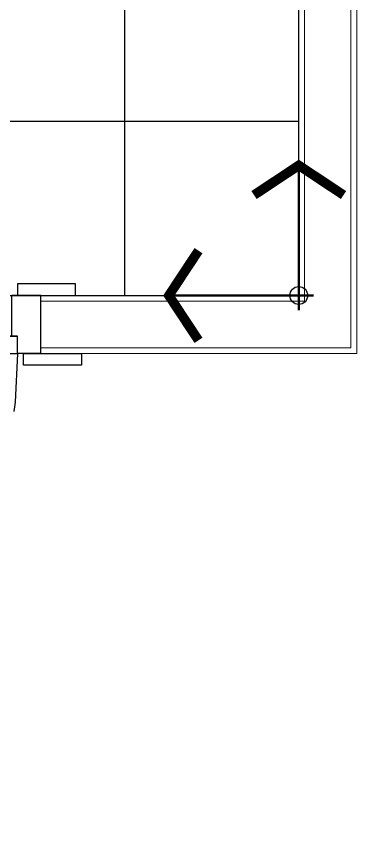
# Model space of a CAD drawing. Header units: inches. Extents: x -55 to 235, y -47 to 159.
# Drawn here: x 111.141 to 111.729, y 80.026 to 81.427 of the extents above; entities that cross this region are included whole.
import ezdxf

# ---------------------------------------------------------------- set-up
doc = ezdxf.new("R2010")
doc.units = ezdxf.units.IN
doc.header["$LTSCALE"] = 0.03
doc.header["$MEASUREMENT"] = 0
doc.linetypes.add('HIDDEN', pattern=[0.375, 0.25, -0.125])
for name, color, linetype in [('AI-Caixilhos', 2, 'Continuous'), ('AI-Forro', 251, 'HIDDEN'), ('AI-Ind paginação', 170, 'Continuous'), ('AI-Pen 01', 1, 'Continuous'), ('AI-Piso', 1, 'Continuous')]:
    doc.layers.add(name, color=color, linetype=linetype)
doc.layers.add('AI-Pen 04', color=4, linetype='Continuous', lineweight=0)

# ---------------------------------------------------------------- blocks, each defined once
blk = doc.blocks.new('start de paginação')
at = {"color": 173}
for points, const_width in [([(-0.173, 0.0772), (-0.2241, 0), (-0.173, -0.0772)], 0.0165), ([(0, 0.0255), (0, -0.2241)], 0.00382), ([(0.0255, 0), (-0.2241, 0)], 0.00382), ([(-0.0772, -0.173), (0, -0.2241), (0.0772, -0.173)], 0.0165)]:
    blk.add_lwpolyline(points, dxfattribs=dict(at, const_width=const_width))
for points in [[(0, 0.0255), (0, 0), (0, -0.0255)], [(-0.0255, 0), (0, 0), (0.0255, 0)]]:
    blk.add_lwpolyline(points, dxfattribs=at)
blk.add_circle((0, 0), 0.0153, dxfattribs=at)
blk.add_circle((0, 0), 0.0153, dxfattribs=at)
blk = doc.blocks.new('CX-A$C79F73C49')
blk.add_lwpolyline([(0.005, 0.1575), (0.005, 0.1275), (0, 0.1275), (0, 0.1575)], close=True)
blk.add_lwpolyline([(0.0575, 0.0225, -0.414214), (0.05, 0.015), (0.04, 0.015), (0.04, 0), (0.05, 0, 0.414214), (0.0725, 0.0225), (0.0725, 0.1275, 0.414214), (0.05, 0.15), (0.005, 0.15), (0.005, 0.135), (0.05, 0.135, -0.414214), (0.0575, 0.1275)], format="xyb", close=True)
blk = doc.blocks.new('*U28')
for p, q in [((0, 0), (0, -0.1)), ((0, 0), (0.04, 0)), ((0, 0), (0.04, 0)), ((0.04, 0), (0.04, -0.03)), ((0.9, 0), (0.86, 0)), ((0.9, 0), (0.86, 0)), ((0.86, 0), (0.86, -0.03)), ((0.9, 0), (0.9, -0.1)), ((0.05, -0.03), (0.04, -0.03)), ((0.05, -0.03), (0.04, -0.03)), ((0.05, -0.03), (0.05, -0.1)), ((0.05, -0.03), (0.05, -0.1)), ((0.85, -0.03), (0.85, -0.1)), ((0.85, -0.03), (0.85, -0.1)), ((0.85, -0.03), (0.86, -0.03)), ((0.85, -0.03), (0.86, -0.03)), ((0, -0.1), (0.05, -0.1)), ((0, -0.1), (0.05, -0.1)), ((0.9, -0.1), (0.85, -0.1)), ((0.9, -0.1), (0.85, -0.1))]:
    blk.add_line(p, q)
at = {"color": 0}
blk.add_lwpolyline([(0.04, 0.82), (0.04, 0), (0.075, 0), (0.075, 0.82)], close=True, dxfattribs=at)
at = {"color": 1}
for points in [[(0.085, 0.5443), (0.085, 0.4943), (0.075, 0.4943), (0.075, 0.5443)], [(0.085, 0.0943), (0.085, 0.1443), (0.075, 0.1443), (0.075, 0.0943)]]:
    blk.add_lwpolyline(points, close=True, dxfattribs=at)
blk.add_lwpolyline([(0.085, 0.1043), (0.105, 0.1043, 0.414214), (0.145, 0.1443), (0.145, 0.4943, 0.414214), (0.105, 0.5343), (0.085, 0.5343), (0.085, 0.5043), (0.105, 0.5043, -0.414214), (0.115, 0.4943), (0.115, 0.1443, -0.414214), (0.105, 0.1343), (0.085, 0.1343)], format="xyb", close=True, dxfattribs=at)
for points in [[(-0.07, 0.02), (0.03, 0.02), (0.03, 0), (-0.07, 0)], [(0.97, 0.02), (0.87, 0.02), (0.87, 0), (0.97, 0)], [(-0.06, -0.12), (0.04, -0.12), (0.04, -0.1), (-0.06, -0.1)], [(0.96, -0.12), (0.86, -0.12), (0.86, -0.1), (0.96, -0.1)]]:
    blk.add_lwpolyline(points, close=True)
at = {"color": 1, "linetype": 'HIDDEN'}
blk.add_arc((0.04, 0), 0.82, 360, 90, dxfattribs=at)
at = {"color": 0, "xscale": -1}
blk.add_blockref('CX-A$C79F73C49', (0.04, 0.62), dxfattribs=at)
at = {"color": 0}
blk.add_blockref('CX-A$C79F73C49', (0.075, 0.62), dxfattribs=at)

msp = doc.modelspace()

# ---------------------------------------------------------------- hatches: boundary and pattern name
at = {"layer": 'AI-Piso'}
h = msp.add_hatch(dxfattribs=at)
h.set_pattern_fill('_USER', color=256, scale=0.3, style=0, double=1, pattern_type=0)
h.set_pattern_definition([(0, (111.6286, 80.94647), (0, 0.3), []), (90, (111.6286, 80.94647), (-0.3, 0), [])])
h.paths.add_polyline_path([(110.3336, 80.8765), (111.1336, 80.8765), (111.1336, 80.9465), (111.6286, 80.9465), (111.6286, 82.5965), (109.1586, 82.5965), (109.1586, 80.9465), (110.3336, 80.9465)])

# ---------------------------------------------------------------- linework, layer by layer
at = {"layer": 'AI-Forro'}
msp.add_lwpolyline([(109.1586, 80.9465), (111.6286, 80.9465), (111.6286, 82.5965), (109.1586, 82.5965)], close=True, dxfattribs=at)
at = {"layer": 'AI-Pen 01', "lineweight": 0}
msp.add_lwpolyline([(110.2836, 80.8465), (110.2836, 80.9465), (109.1586, 80.9465), (109.1586, 82.5965), (111.6286, 82.5965), (111.6286, 80.9465), (111.1836, 80.9465), (111.1836, 80.8465), (111.7286, 80.8465), (111.7286, 82.6965), (109.0586, 82.6965), (109.0586, 80.8465), (110.2836, 80.8465)], dxfattribs=at)
at = {"layer": 'AI-Pen 04', "lineweight": 0}
msp.add_lwpolyline([(110.2836, 80.8565), (110.2836, 80.9365), (109.1486, 80.9365), (109.1486, 82.6065), (111.6386, 82.6065), (111.6386, 80.9365), (111.1836, 80.9365), (111.1836, 80.8565), (111.7186, 80.8565), (111.7186, 82.6865), (109.0686, 82.6865), (109.0686, 80.8565)], close=True, dxfattribs=at)
at = {"layer": 'AI-Piso'}
msp.add_lwpolyline([(110.3336, 80.8765), (111.1336, 80.8765), (111.1336, 80.9465), (111.6286, 80.9465), (111.6286, 82.5965), (109.1586, 82.5965), (109.1586, 80.9465), (110.3336, 80.9465), (110.3336, 80.8765)], dxfattribs=at)
msp.add_lwpolyline([(110.3236, 80.8465), (111.1436, 80.8465), (111.1436, 80.8765), (110.3236, 80.8765)], close=True, dxfattribs=at)

# ---------------------------------------------------------------- block references
at = {"layer": 'AI-Caixilhos', "xscale": -1, "rotation": 180}
msp.add_blockref('*U28', (110.2836, 80.8465), dxfattribs=at)
at = {"layer": 'AI-Ind paginação', "rotation": 270}
msp.add_blockref('start de paginação', (111.6286, 80.9465), dxfattribs=at)

doc.saveas('drawing.dxf')
